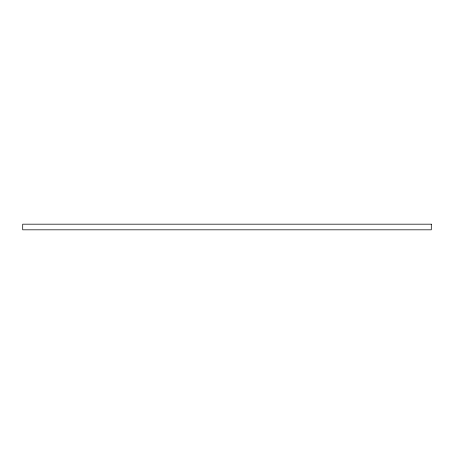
<?xml version="1.0" encoding="UTF-8"?>
<svg xmlns="http://www.w3.org/2000/svg" width="454" height="454" viewBox="0 0 454 454"><rect width="100%" height="100%" fill="white"/><g stroke="black" fill="none" stroke-linecap="round" stroke-linejoin="round"><path stroke-width="0.68" d="M431.3 224.185L22.7 224.185L22.7 229.815L431.3 229.815L431.3 224.185"/></g></svg>
